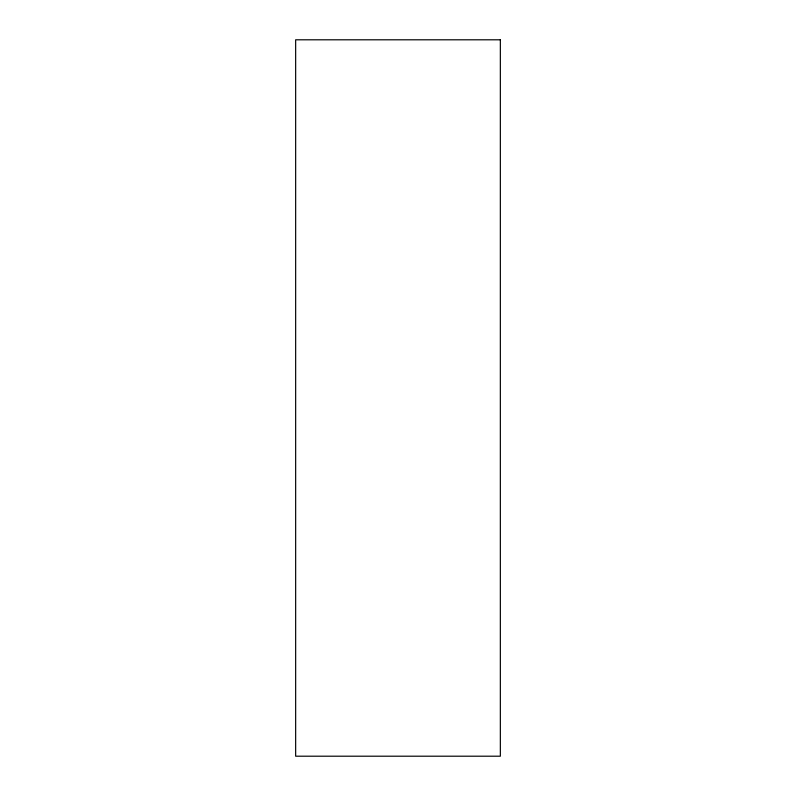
<?xml version="1.0" encoding="UTF-8"?>
<svg xmlns="http://www.w3.org/2000/svg" width="796" height="796" viewBox="0 0 796 796"><rect width="100%" height="100%" fill="white"/><g stroke="black" fill="none" stroke-linecap="round" stroke-linejoin="round"><path stroke-width="1.19" d="M500.346 39.8L295.654 39.8L295.654 756.2L500.346 756.2L500.346 39.8"/></g></svg>
